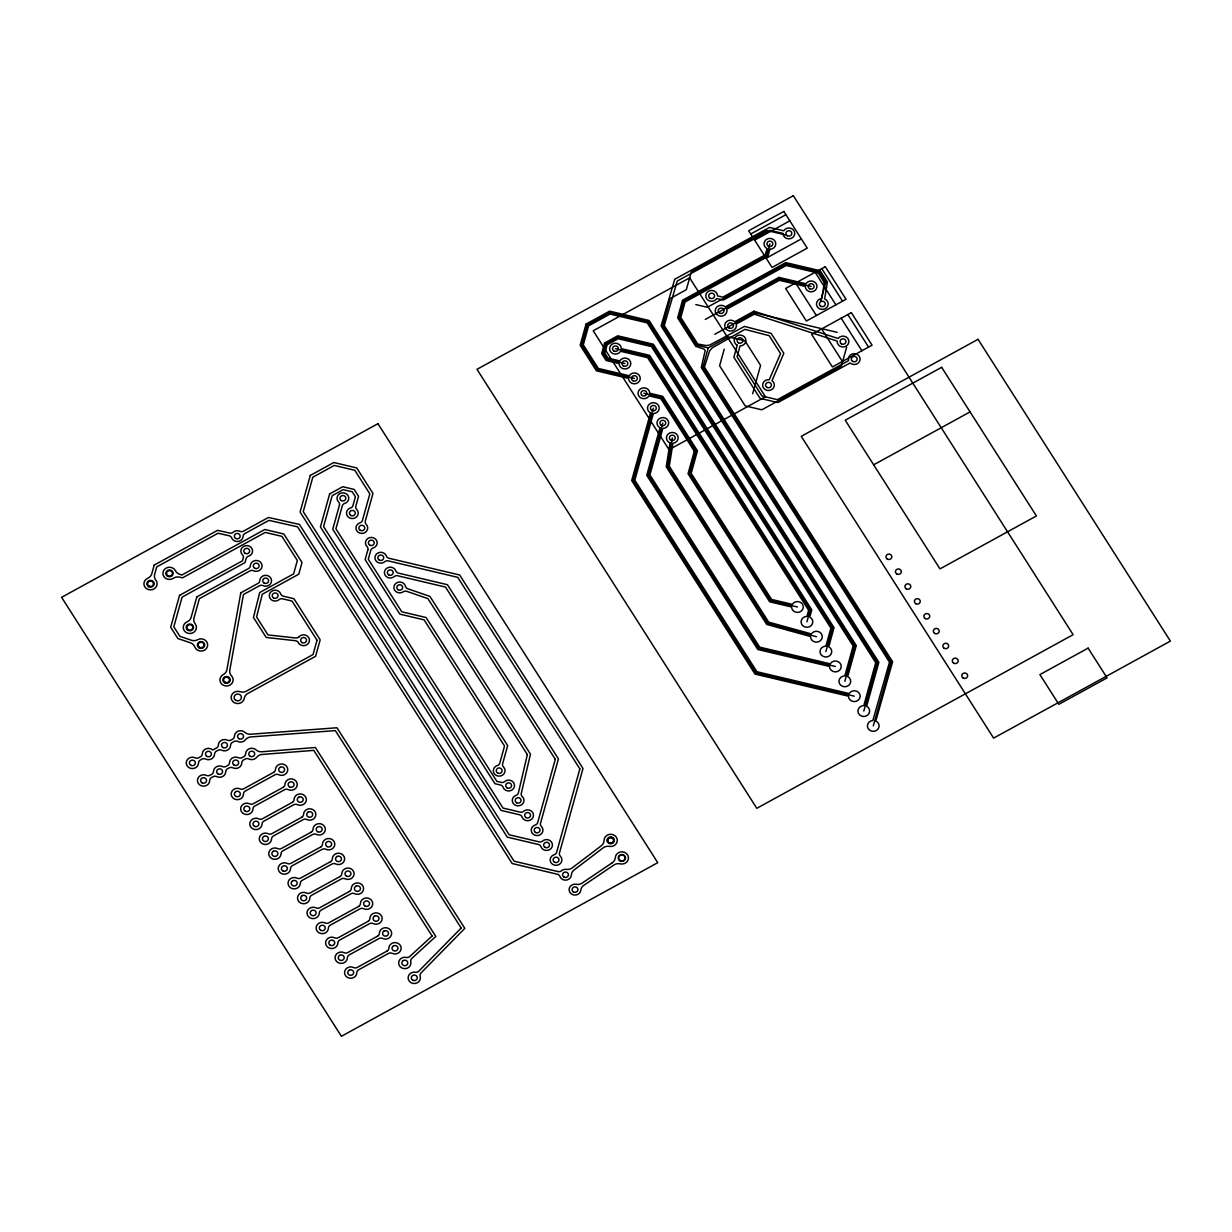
<?xml version="1.0" encoding="UTF-8"?>
<svg xmlns="http://www.w3.org/2000/svg" width="1232" height="1232" viewBox="0 0 1232 1232"><rect width="100%" height="100%" fill="white"/><g stroke="black" fill="none" stroke-linecap="round" stroke-linejoin="round"><path stroke-width="1.5" d="M672.318 437.868L667.759 466.451L767.736 623.3L816.416 636.713M873.272 725.91L891.075 661.954L702.841 367.321L708.246 347.901L728.328 336.875L744.944 340.802L760.575 365.334L752.66 393.763M653.36 408.131L633.248 480.372L755.955 672.903L854.315 696.172M662.831 422.992L648.325 475.105L758.727 648.309L835.358 666.45M724.231 349.164L719.611 365.75L745.206 405.882L761.807 409.809L841.348 366.15L846.63 347.208M769.892 243.828L766.597 255.671L683.837 301.101L679.217 317.671L696.758 345.176L708.246 347.901M769.892 249.28L767.875 256.564L685.1 301.979L680.788 317.471L697.712 344.005L705.905 345.514A15.831 14.661 -1 0 0 709.771 345.006L744.513 326.418L771.109 333.348L783.845 353.353L771.971 380.688A5.883 5.452 -1 0 1 771.709 389.635A5.883 5.452 -1 0 1 762.747 386.324A5.883 5.452 -1 0 1 769.245 379.687L780.58 353.584L769.168 335.674L744.913 329.36L712.265 347.84A24.748 22.931 -1 0 0 709.524 351.166L704.411 367.121L892.646 661.753L875.767 720.982A5.883 5.452 -1 0 1 877.384 729.775A5.883 5.452 -1 0 1 867.913 728.158A5.883 5.452 -1 0 1 872.857 720.474L889.489 662.154L701.27 367.536L705.135 350.797A4.851 4.497 -1 0 0 704.011 349.041L695.787 346.361L677.646 317.887L682.559 300.208L765.334 254.793L767.043 248.602A5.883 5.452 -1 0 1 766.058 239.716A5.883 5.452 -1 0 1 775.405 241.919A5.883 5.452 -1 0 1 769.908 249.28M820.62 301.286L825.887 282.328L819.249 271.918L786.047 264.064L707.307 307.276L695.803 304.566M806.929 621.837L810.225 610.04L648.617 356.51L615.461 348.656M825.887 651.574L832.478 627.889L652.436 345.422L617.94 337.26L605.898 343.867L603.264 353.353L607.053 359.297L624.932 363.532M844.844 681.311L854.731 645.784L648.155 321.691L609.825 312.62L587.341 324.955L581.735 345.099L597.366 369.631L634.403 378.393M863.786 711.049L877.307 662.493L662.677 325.756L670.254 298.514L686.332 289.689L691.275 271.933L766.797 230.476L785.97 235.004M750.735 234.003L785.908 214.691M754.662 240.148L789.835 220.851M182.043 574.913L264.803 529.498L283.868 534.01L302.009 562.485L298.745 574.235L262.293 594.24L256.595 617.001L267.991 634.911L295.772 637.991A3.665 3.403 -1 0 0 299.053 636.79M766.165 258.212L801.339 238.916M705.274 319.427L779.209 278.863L811.133 286.409M714.76 334.288L754.123 312.682L837.159 332.332M873.657 464.818L970.077 411.904M336.952 856.517L336.983 856.502A2.988 2.772 -1 0 1 341.48 858.904A2.988 2.772 -1 0 1 336.967 861.26A2.988 2.772 -1 0 1 337.044 856.456M374.497 916.177L374.528 916.161A2.988 2.772 -1 0 1 379.04 918.564A2.988 2.772 -1 0 1 374.513 920.905A2.988 2.772 -1 0 1 374.59 916.115M383.984 931.038L384.014 931.022A2.988 2.772 -1 0 1 388.511 933.44A2.988 2.772 -1 0 1 383.999 935.781A2.988 2.772 -1 0 1 384.076 930.992M643.889 393.254L661.769 397.489L695.88 451.02L689.612 473.519L770.631 600.631L797.458 606.976M181.597 574.805L180.334 574.512A7.346 6.807 -1 0 1 175.498 570.77A6.607 6.129 -1 0 0 166.335 567.983A6.607 6.129 -1 0 0 163.918 576.653A6.607 6.129 -1 0 0 173.404 578.27A7.346 6.807 -1 0 1 179.595 577.146L182.49 577.839L265.25 532.409L281.959 536.367L297.328 560.483L293.632 573.881L259.721 592.5L253.453 617.463L266.204 637.452L295.403 640.702A3.681 3.403 -1 0 1 298.267 642.596M821.79 268.638L842.534 301.178M847.816 314.56L868.56 347.101M815.153 272.287L835.881 304.828M841.163 318.21L861.907 350.75M795.626 283.006L816.369 315.546M821.636 328.929L842.38 361.469M299.022 636.805A5.883 5.452 -1 0 1 307.8 636.451A5.883 5.452 -1 0 1 307.138 644.567A5.883 5.452 -1 0 1 298.514 643.012M670.023 442.889L666.219 466.728L766.751 624.455L810.533 636.513A5.883 5.452 -1 0 0 818.233 641.887A5.883 5.452 -1 0 0 821.005 633.31A5.883 5.452 -1 0 0 811.38 633.91L768.706 622.145L669.284 466.173L672.934 443.274A5.883 5.452 -1 0 0 677.569 435.42A5.883 5.452 -1 0 0 668.037 434.141A5.883 5.452 -1 0 0 670.023 442.889M824.362 282.605L821.729 298.56A5.883 5.452 -1 0 0 817.062 306.383A5.883 5.452 -1 0 0 826.595 307.707A5.883 5.452 -1 0 0 824.639 298.96L827.427 282.051L820.204 270.747L785.816 262.601L722.891 297.143L717.501 295.865A5.883 5.452 -1 0 0 709.57 290.783A5.883 5.452 -1 0 0 707.168 299.438A5.883 5.452 -1 0 0 716.762 298.498L723.338 300.054L786.262 265.527L818.294 273.104L824.362 282.605M240.779 592.854L226.888 669.761A7.346 6.807 -1 0 1 223.285 674.566A6.607 6.129 -1 0 0 221.036 683.283A6.607 6.129 -1 0 0 230.569 684.73A6.607 6.129 -1 0 0 231.508 675.829A7.346 6.807 -1 0 1 229.783 670.208L243.459 594.548L259.49 585.739A3.665 3.403 -1 0 1 263.017 585.631A5.883 5.452 -1 0 0 271.24 582.49A5.883 5.452 -1 0 0 266.728 575.406A5.883 5.452 -1 0 0 259.798 580.595A3.665 3.403 -1 0 1 257.996 583.398L240.779 592.854M527.358 754.6L518.395 792.838A3.665 3.403 -1 0 1 516.085 795.318A5.883 5.452 -1 0 0 512.974 803.033A5.883 5.452 -1 0 0 521.66 804.758A5.883 5.452 -1 0 0 522.276 796.55A3.665 3.403 -1 0 1 521.275 793.408L530.468 754.138L429.937 596.411L407.792 588.773A3.665 3.403 -1 0 1 405.497 586.309A5.883 5.452 -1 0 0 397.705 582.351A5.883 5.452 -1 0 0 394.579 590.082A5.883 5.452 -1 0 0 403.264 591.807A3.665 3.403 -1 0 1 406.76 591.329L427.935 598.629L527.358 754.6M737.213 345.253L733.887 357.249L760.082 398.367L777.854 402.587L850.065 362.963A5.883 5.452 -1 0 0 859.551 361.361A5.883 5.452 -1 0 0 854.654 353.661A5.883 5.452 -1 0 0 848.571 360.622L777.423 399.661L761.992 396.011L737.044 356.833L740.062 345.93A5.883 5.452 -1 0 0 745.56 338.569A5.883 5.452 -1 0 0 736.212 336.367A5.883 5.452 -1 0 0 737.213 345.253M154.185 565.118L151.798 573.727A7.346 6.807 -1 0 1 147.748 578.208A6.607 6.129 -1 0 0 144.714 586.709A6.607 6.129 -1 0 0 154.062 588.927A6.607 6.129 -1 0 0 155.833 580.133A7.346 6.807 -1 0 1 154.647 574.389L156.726 566.889L218.033 533.24L229.075 535.735A3.665 3.403 -1 0 1 231.678 537.937A5.883 5.452 -1 0 0 243.104 536.351A3.665 3.403 -1 0 1 244.922 533.533L268.915 520.366L297.559 526.819L512.189 863.54L557.357 874.227A3.665 3.403 -1 0 1 559.929 876.46A5.883 5.452 -1 0 0 571.386 874.982A7.346 6.807 -1 0 1 574.066 870.008L603.233 847.801A7.346 6.807 -1 0 1 609.363 846.384A6.607 6.129 -1 0 0 617.232 841.179A6.607 6.129 -1 0 0 611.118 834.28A6.607 6.129 -1 0 0 604.065 840.409A7.346 6.807 -1 0 1 601.37 845.706L572.202 867.898A7.346 6.807 -1 0 1 566.427 869.376A5.883 5.452 -1 0 0 561.515 870.778A3.665 3.403 -1 0 1 558.096 871.594L514.098 861.183L299.453 524.432L268.453 517.455L243.428 531.192A3.665 3.403 -1 0 1 239.901 531.3A5.883 5.452 -1 0 0 233.187 532.239A3.665 3.403 -1 0 1 229.783 533.086L217.571 530.33L154.185 565.118M179.549 595.349L170.678 627.242L177.885 638.546L190.375 642.796A7.346 6.807 -1 0 1 194.779 646.954A6.607 6.129 -1 0 0 203.603 650.604A6.607 6.129 -1 0 0 206.945 642.195A6.607 6.129 -1 0 0 197.674 639.701A7.346 6.807 -1 0 1 191.391 640.24L179.887 636.328L173.82 626.811L182.09 597.12L245.014 562.577L246.123 558.604A3.665 3.403 -1 0 1 248.541 556.202A5.883 5.452 -1 0 0 251.975 548.61A5.883 5.452 -1 0 0 243.382 546.561A5.883 5.452 -1 0 0 242.411 554.754A3.665 3.403 -1 0 1 243.289 557.927L242.473 560.806L179.549 595.349M196.812 596.919L191.129 617.355A7.346 6.807 -1 0 1 187.079 621.852A6.607 6.129 -1 0 0 184.045 630.353A6.607 6.129 -1 0 0 193.393 632.555A6.607 6.129 -1 0 0 195.164 623.762A7.346 6.807 -1 0 1 193.978 618.033L199.353 598.675L250.019 570.878A3.665 3.403 -1 0 1 253.546 570.77A5.883 5.452 -1 0 0 261.769 567.629A5.883 5.452 -1 0 0 257.257 560.545A5.883 5.452 -1 0 0 250.327 565.734A3.665 3.403 -1 0 1 248.525 568.537L196.812 596.919M310.279 475.444L300.084 512.065L507.291 837.129L538.399 844.49A3.665 3.403 -1 0 1 540.971 846.723A5.883 5.452 -1 0 0 549.164 849.895A5.883 5.452 -1 0 0 551.397 841.903A5.883 5.452 -1 0 0 542.557 841.04A3.665 3.403 -1 0 1 539.139 841.856L509.201 834.772L303.241 511.65L312.82 477.2L334.272 465.434L354.801 470.301L369.831 493.847L362.424 520.428A3.665 3.403 -1 0 1 360.006 522.815A5.883 5.452 -1 0 0 356.572 530.422A5.883 5.452 -1 0 0 365.18 532.455A5.883 5.452 -1 0 0 366.135 524.278A3.665 3.403 -1 0 1 365.273 521.105L372.973 493.431L356.726 467.929L333.826 462.524L310.279 475.444M329.652 493.909L320.443 526.973L501.101 810.425L519.442 814.752A3.665 3.403 -1 0 1 522.029 816.985A5.883 5.452 -1 0 0 530.222 820.158A5.883 5.452 -1 0 0 532.44 812.181A5.883 5.452 -1 0 0 523.6 811.303A3.665 3.403 -1 0 1 520.181 812.119L503.01 808.053L323.585 526.557L332.193 495.68L343.189 489.643L352.229 491.768L355.401 496.758L352.953 505.567A3.665 3.403 -1 0 1 350.535 507.954A5.883 5.452 -1 0 0 347.101 515.561A5.883 5.452 -1 0 0 355.709 517.594A5.883 5.452 -1 0 0 356.664 509.401A3.665 3.403 -1 0 1 355.802 506.244L358.558 496.327L354.138 489.412L342.742 486.717L329.652 493.909M339.447 505.151L332.748 529.221L494.971 783.721L500.5 785.03A3.665 3.403 -1 0 1 503.072 787.263A5.883 5.452 -1 0 0 511.265 790.42A5.883 5.452 -1 0 0 513.482 782.443A5.883 5.452 -1 0 0 504.658 781.581A3.665 3.403 -1 0 1 501.239 782.382L496.881 781.365L335.905 528.805L342.296 505.813A3.665 3.403 -1 0 1 344.714 503.426A5.883 5.452 -1 0 0 348.148 495.818A5.883 5.452 -1 0 0 339.539 493.786A5.883 5.452 -1 0 0 338.584 501.978A3.665 3.403 -1 0 1 339.447 505.151M317.024 640.224L313.051 654.531L246.323 691.152A7.346 6.807 -1 0 1 240.04 691.691A6.607 6.129 -1 0 0 231.4 695.726A6.607 6.129 -1 0 0 236.313 703.426A6.607 6.129 -1 0 0 244.275 698.344A7.346 6.807 -1 0 1 247.801 693.493L315.592 656.302L320.181 639.808L293.955 598.706L283.298 596.18A3.665 3.403 -1 0 1 280.742 593.947A5.883 5.452 -1 0 0 272.549 590.759A5.883 5.452 -1 0 0 270.316 598.737A5.883 5.452 -1 0 0 279.14 599.614A3.665 3.403 -1 0 1 282.559 598.814L292.046 601.062L317.024 640.224M367.875 549.749L365.119 559.651L399.861 614.137L424.131 619.881L504.535 746.022L499.761 763.132A3.665 3.403 -1 0 1 497.358 765.519A5.883 5.452 -1 0 0 493.909 773.111A5.883 5.452 -1 0 0 502.517 775.159A5.883 5.452 -1 0 0 503.488 766.966A3.665 3.403 -1 0 1 502.61 763.794L507.676 745.606L426.041 617.525L401.771 611.78L368.276 559.236L370.724 550.411A3.665 3.403 -1 0 1 373.142 548.024A5.883 5.452 -1 0 0 376.576 540.432A5.883 5.452 -1 0 0 367.968 538.384A5.883 5.452 -1 0 0 367.013 546.577A3.665 3.403 -1 0 1 367.875 549.749M586.062 324.078L580.149 345.299L596.411 370.801L628.536 378.409A5.883 5.452 -1 0 0 636.451 383.491A5.883 5.452 -1 0 0 638.854 374.836A5.883 5.452 -1 0 0 629.259 375.775L598.321 368.445L583.306 344.883L588.603 325.849L610.056 314.068L647.2 322.861L853.16 645.984L844.844 675.86A5.883 5.452 -1 0 0 839.331 683.221A5.883 5.452 -1 0 0 848.679 685.423A5.883 5.452 -1 0 0 847.678 676.537L856.302 645.568L649.11 320.505L609.609 311.157L586.062 324.078M604.619 342.989L601.678 353.553L606.098 360.468L619.049 363.548A5.883 5.452 -1 0 0 626.98 368.63A5.883 5.452 -1 0 0 629.383 359.96A5.883 5.452 -1 0 0 619.788 360.899L608.007 358.112L604.835 353.137L607.16 344.76L618.171 338.723L651.482 346.608L830.907 628.104L825.887 646.138A5.883 5.452 -1 0 0 820.373 653.484A5.883 5.452 -1 0 0 829.721 655.701A5.883 5.452 -1 0 0 828.736 646.8L834.049 627.689L653.391 344.236L617.725 335.797L604.619 342.989M650.511 412.905L631.677 480.588L755 674.073L848.432 696.188A5.883 5.452 -1 0 0 856.363 701.27A5.883 5.452 -1 0 0 858.766 692.615A5.883 5.452 -1 0 0 849.171 693.554L756.925 671.717L634.819 480.157L653.36 413.567A5.883 5.452 -1 0 0 658.874 406.221A5.883 5.452 -1 0 0 649.526 404.004A5.883 5.452 -1 0 0 650.511 412.905M555.293 759.297L537.676 822.591A3.665 3.403 -1 0 1 535.258 824.978A5.883 5.452 -1 0 0 531.824 832.586A5.883 5.452 -1 0 0 540.432 834.618A5.883 5.452 -1 0 0 541.387 826.426A3.665 3.403 -1 0 1 540.509 823.269L558.435 758.881L447.432 584.707L398.429 573.111A3.665 3.403 -1 0 1 395.857 570.878A5.883 5.452 -1 0 0 387.649 567.721A5.883 5.452 -1 0 0 385.431 575.698A5.883 5.452 -1 0 0 394.271 576.561A3.665 3.403 -1 0 1 397.69 575.76L445.507 587.079L555.293 759.297M659.982 427.766L646.754 475.321L757.772 649.48L829.49 666.466A5.883 5.452 -1 0 0 837.406 671.548A5.883 5.452 -1 0 0 839.824 662.878A5.883 5.452 -1 0 0 830.214 663.817L759.682 647.123L649.895 474.89L662.831 428.443A5.883 5.452 -1 0 0 668.345 421.082A5.883 5.452 -1 0 0 658.997 418.88A5.883 5.452 -1 0 0 659.982 427.766M579.856 768.907L556.618 852.328A3.665 3.403 -1 0 1 554.215 854.715A5.883 5.452 -1 0 0 550.766 862.323A5.883 5.452 -1 0 0 559.374 864.356A5.883 5.452 -1 0 0 560.344 856.163A3.665 3.403 -1 0 1 559.467 853.006L582.998 768.475L459.659 574.99L388.942 558.25A3.665 3.403 -1 0 1 386.371 556.017A5.883 5.452 -1 0 0 378.178 552.86A5.883 5.452 -1 0 0 375.96 560.837A5.883 5.452 -1 0 0 384.8 561.7A3.665 3.403 -1 0 1 388.219 560.883L457.75 577.346L579.856 768.907M694.309 451.22L688.041 473.719L769.677 601.801L791.575 606.991A5.883 5.452 -1 0 0 799.506 612.073A5.883 5.452 -1 0 0 801.909 603.418A5.883 5.452 -1 0 0 792.315 604.358L771.586 599.445L691.183 473.304L697.451 450.804L662.724 396.319L649.757 393.239A5.883 5.452 -1 0 0 641.841 388.157A5.883 5.452 -1 0 0 639.423 396.827A5.883 5.452 -1 0 0 649.018 395.888L660.814 398.675L694.309 451.22M808.639 610.256L806.929 616.4A5.883 5.452 -1 0 0 801.431 623.746A5.883 5.452 -1 0 0 810.764 625.964A5.883 5.452 -1 0 0 809.778 617.078L811.796 609.825L649.572 355.34L621.328 348.641A5.883 5.452 -1 0 0 613.413 343.559A5.883 5.452 -1 0 0 610.995 352.229A5.883 5.452 -1 0 0 620.589 351.289L647.662 357.696L808.639 610.256M875.736 662.693L863.786 705.597A5.883 5.452 -1 0 0 858.288 712.958A5.883 5.452 -1 0 0 867.621 715.161A5.883 5.452 -1 0 0 866.635 706.275L878.878 662.277L664.248 325.556L677.246 281.05L769.938 230.338L782.998 233.433A5.883 5.452 -1 0 0 790.913 238.515A5.883 5.452 -1 0 0 793.331 229.845A5.883 5.452 -1 0 0 783.737 230.784L769.492 227.427L674.72 279.264L661.091 325.956L875.736 662.693M461.168 928.019L418.818 971.17A3.665 3.403 -1 0 1 415.415 972.233A6.145 5.698 -1 0 0 408.115 977.654A6.145 5.698 -1 0 0 415.03 983.475A6.145 5.698 -1 0 0 420.174 976.237A3.665 3.403 -1 0 1 420.99 973.003L464.803 928.358L336.952 727.758L250.604 734.226A7.346 6.807 -1 0 1 244.875 732.316A6.145 5.698 -1 0 0 234.403 736.274A3.665 3.403 -1 0 1 232.602 739.138L230.923 740.062A3.665 3.403 -1 0 1 227.35 740.139A6.145 5.698 -1 0 0 218.341 745.098A3.665 3.403 -1 0 1 216.524 747.963L212.782 750.011A6.145 5.698 -1 0 0 202.279 753.922A3.665 3.403 -1 0 1 200.477 756.771L198.737 757.726A3.665 3.403 -1 0 1 195.195 757.819A6.145 5.698 -1 0 0 186.54 761.13A6.145 5.698 -1 0 0 191.391 768.522A6.145 5.698 -1 0 0 198.537 762.916A3.665 3.403 -1 0 1 200.339 760.005L201.894 759.143A3.665 3.403 -1 0 1 205.513 759.066A6.145 5.698 -1 0 0 214.584 754.092A3.665 3.403 -1 0 1 216.385 751.197L217.987 750.319A3.665 3.403 -1 0 1 221.591 750.226A6.145 5.698 -1 0 0 230.63 745.268A3.665 3.403 -1 0 1 232.448 742.388L234.065 741.495A3.665 3.403 -1 0 1 237.653 741.418A6.145 5.698 -1 0 0 245.522 739.724A7.346 6.807 -1 0 1 250.881 736.936L335.35 730.607L461.168 928.019M432.109 936.012L409.717 956.525A3.665 3.403 -1 0 1 406.267 957.418A6.145 5.698 -1 0 0 398.66 962.5A6.145 5.698 -1 0 0 405.236 968.645A6.145 5.698 -1 0 0 410.78 961.653A3.665 3.403 -1 0 1 411.781 958.465L435.805 936.443L315.361 747.501L261.815 751.766A7.346 6.807 -1 0 1 256.056 749.857A6.145 5.698 -1 0 0 245.599 753.83A3.665 3.403 -1 0 1 243.797 756.679L242.103 757.618A3.665 3.403 -1 0 1 238.531 757.711A6.145 5.698 -1 0 0 229.522 762.639A3.665 3.403 -1 0 1 227.72 765.503L226.01 766.443A3.665 3.403 -1 0 1 222.453 766.535A6.145 5.698 -1 0 0 213.475 771.463A3.665 3.403 -1 0 1 211.673 774.312L209.917 775.267A3.665 3.403 -1 0 1 206.375 775.375A6.145 5.698 -1 0 0 197.736 778.701A6.145 5.698 -1 0 0 202.587 786.093A6.145 5.698 -1 0 0 209.733 780.472A3.665 3.403 -1 0 1 211.534 777.546L213.09 776.699A3.665 3.403 -1 0 1 216.693 776.622A6.145 5.698 -1 0 0 225.779 771.648A3.665 3.403 -1 0 1 227.581 768.737L229.167 767.875A3.665 3.403 -1 0 1 232.771 767.798A6.145 5.698 -1 0 0 241.826 762.824A3.665 3.403 -1 0 1 243.628 759.928L245.245 759.051A3.665 3.403 -1 0 1 248.849 758.974A6.145 5.698 -1 0 0 256.718 757.28A7.346 6.807 -1 0 1 262.062 754.477L313.775 750.365L432.109 936.012M612.258 862.754L582.105 883.128A7.346 6.807 -1 0 1 576.222 884.299A5.883 5.452 -1 0 0 569.199 888.688A5.883 5.452 -1 0 0 574.174 895.017A5.883 5.452 -1 0 0 580.826 890.151A7.346 6.807 -1 0 1 583.829 885.331L613.983 864.956A7.346 6.807 -1 0 1 620.173 863.863A6.607 6.129 -1 0 0 628.366 859.089A6.607 6.129 -1 0 0 622.684 851.866A6.607 6.129 -1 0 0 615.276 857.626A7.346 6.807 -1 0 1 612.258 862.754M377.947 423.685L61.6 597.32L341.403 1036.297L657.749 862.677L377.947 423.685M793.331 195.703L476.984 369.323L756.802 808.315L1073.134 634.68L793.331 195.703M783.845 211.442L748.656 230.754L772.048 267.452L807.237 248.14L783.845 211.442M689.627 277.847L593.208 330.777L669.007 449.711L765.442 396.781L689.627 277.847M778.978 277.4L725.248 306.891A5.883 5.452 -1 0 0 715.761 308.493A5.883 5.452 -1 0 0 720.658 316.177A5.883 5.452 -1 0 0 726.741 309.232L779.425 280.311L805.266 286.425A5.883 5.452 -1 0 0 813.182 291.507A5.883 5.452 -1 0 0 815.584 282.852A5.883 5.452 -1 0 0 805.99 283.791L778.978 277.4M825.301 266.713L785.631 288.473L806.375 321.028L846.045 299.253L825.301 266.713M753.969 311.188L734.734 321.752A5.883 5.452 -1 0 0 725.232 323.354A5.883 5.452 -1 0 0 730.129 331.038A5.883 5.452 -1 0 0 736.228 324.093L754.292 314.175L837.159 341.079A5.883 5.452 -1 0 0 844.582 346.777A5.883 5.452 -1 0 0 847.785 338.353A5.883 5.452 -1 0 0 838.145 338.507L753.969 311.188M851.327 312.635L811.657 334.411L832.401 366.951L872.071 345.176L851.327 312.635M978.039 339.308L801.262 436.328L993.623 738.122L1170.4 641.102L978.039 339.308M941.648 367.305L845.229 420.22L939.985 568.891L1036.405 515.962L941.648 367.305M235.836 791.606L235.805 791.622A2.988 2.772 -1 0 0 235.82 796.365A2.988 2.772 -1 0 0 240.332 794.024A2.988 2.772 -1 0 0 235.897 791.575M280.126 767.29L280.095 767.32A2.988 2.772 -1 0 0 280.111 772.048A2.988 2.772 -1 0 0 284.623 769.707A2.988 2.772 -1 0 0 280.188 767.259M273.658 772.341L243.674 788.803A3.665 3.403 -1 0 1 240.132 788.911A6.16 5.698 -1 0 0 231.477 792.222A6.16 5.698 -1 0 0 236.344 799.63A6.16 5.698 -1 0 0 243.489 793.993A3.665 3.403 -1 0 1 245.291 791.067L275.029 774.759A3.665 3.403 -1 0 1 278.663 774.697A6.16 5.698 -1 0 0 287.41 771.602A6.16 5.698 -1 0 0 282.775 764.071A6.16 5.698 -1 0 0 275.46 769.523A3.665 3.403 -1 0 1 273.658 772.341M283.129 787.34L253.284 803.726A3.665 3.403 -1 0 1 249.696 803.803A6.16 5.698 -1 0 0 240.979 807.022A6.16 5.698 -1 0 0 245.738 814.475A6.16 5.698 -1 0 0 252.96 808.947A3.665 3.403 -1 0 1 254.778 806.067L284.623 789.681A3.665 3.403 -1 0 1 288.211 789.604A6.16 5.698 -1 0 0 296.912 786.386A6.16 5.698 -1 0 0 292.169 778.932A6.16 5.698 -1 0 0 284.946 784.461A3.665 3.403 -1 0 1 283.129 787.34M298.729 797.227L298.698 797.243A2.988 2.772 -1 0 0 298.714 801.97A2.988 2.772 -1 0 0 303.226 799.63A2.988 2.772 -1 0 0 298.791 797.181M292.261 802.402L262.401 818.787A3.665 3.403 -1 0 1 258.828 818.864A6.16 5.698 -1 0 0 250.111 822.083A6.16 5.698 -1 0 0 254.87 829.536A6.16 5.698 -1 0 0 262.093 824.008A3.665 3.403 -1 0 1 263.894 821.128L293.755 804.742A3.665 3.403 -1 0 1 297.343 804.65A6.16 5.698 -1 0 0 306.044 801.447A6.16 5.698 -1 0 0 301.286 793.993A6.16 5.698 -1 0 0 294.063 799.522A3.665 3.403 -1 0 1 292.261 802.402M263.91 836.389L263.879 836.405A2.988 2.772 -1 0 0 263.894 841.148A2.988 2.772 -1 0 0 268.407 838.807A2.988 2.772 -1 0 0 263.971 836.359M308.2 812.088L308.169 812.104A2.988 2.772 -1 0 0 307.107 815.892A2.988 2.772 -1 0 0 311.203 816.862L311.234 816.847A2.988 2.772 -1 0 0 312.281 813.058A2.988 2.772 -1 0 0 308.2 812.088M301.732 817.263L271.887 833.648A3.665 3.403 -1 0 1 268.299 833.741A6.16 5.698 -1 0 0 259.598 836.944A6.16 5.698 -1 0 0 264.341 844.397A6.16 5.698 -1 0 0 271.564 838.869A3.665 3.403 -1 0 1 273.381 835.989L303.226 819.603A3.665 3.403 -1 0 1 306.814 819.526A6.16 5.698 -1 0 0 315.531 816.308A6.16 5.698 -1 0 0 310.772 808.854A6.16 5.698 -1 0 0 303.549 814.383A3.665 3.403 -1 0 1 301.732 817.263M273.396 851.266L273.35 851.281A2.988 2.772 -1 0 0 272.303 855.07A2.988 2.772 -1 0 0 276.384 856.04L276.415 856.024A2.988 2.772 -1 0 0 277.477 852.221A2.988 2.772 -1 0 0 273.396 851.266M311.219 832.124L281.358 848.525A3.665 3.403 -1 0 1 277.77 848.602A6.16 5.698 -1 0 0 269.069 851.805A6.16 5.698 -1 0 0 273.827 859.274A6.16 5.698 -1 0 0 281.05 853.73A3.665 3.403 -1 0 1 282.852 850.865L312.712 834.48A3.665 3.403 -1 0 1 316.301 834.387A6.16 5.698 -1 0 0 325.002 831.184A6.16 5.698 -1 0 0 320.243 823.715A6.16 5.698 -1 0 0 313.02 829.259A3.665 3.403 -1 0 1 311.219 832.124M320.69 847L290.829 863.386A3.665 3.403 -1 0 1 287.256 863.463A6.16 5.698 -1 0 0 278.54 866.681A6.16 5.698 -1 0 0 283.298 874.135A6.16 5.698 -1 0 0 290.521 868.606A3.665 3.403 -1 0 1 292.323 865.726L322.183 849.341A3.665 3.403 -1 0 1 325.772 849.248A6.16 5.698 -1 0 0 334.473 846.045A6.16 5.698 -1 0 0 329.714 838.592A6.16 5.698 -1 0 0 322.491 844.12A3.665 3.403 -1 0 1 320.69 847M292.692 880.803L292.662 880.818A2.988 2.772 -1 0 0 291.599 884.607A2.988 2.772 -1 0 0 295.695 885.577L295.726 885.562A2.988 2.772 -1 0 0 296.773 881.773A2.988 2.772 -1 0 0 292.692 880.803M330.515 861.676L300.654 878.062A3.665 3.403 -1 0 1 297.066 878.139A6.16 5.698 -1 0 0 288.365 881.357A6.16 5.698 -1 0 0 293.124 888.811A6.16 5.698 -1 0 0 300.346 883.282A3.665 3.403 -1 0 1 302.148 880.403L332.009 864.017A3.665 3.403 -1 0 1 335.597 863.925A6.16 5.698 -1 0 0 344.298 860.721A6.16 5.698 -1 0 0 339.539 853.268A6.16 5.698 -1 0 0 332.317 858.796A3.665 3.403 -1 0 1 330.515 861.676M302.163 895.664L302.133 895.695A2.988 2.772 -1 0 0 302.148 900.423A2.988 2.772 -1 0 0 306.66 898.082A2.988 2.772 -1 0 0 302.225 895.633M339.986 876.537L310.141 892.923A3.665 3.403 -1 0 1 306.552 893.015A6.16 5.698 -1 0 0 297.836 896.218A6.16 5.698 -1 0 0 302.595 903.672A6.16 5.698 -1 0 0 309.817 898.143A3.665 3.403 -1 0 1 311.634 895.264L341.48 878.878A3.665 3.403 -1 0 1 345.068 878.801A6.16 5.698 -1 0 0 353.769 875.598A6.16 5.698 -1 0 0 349.026 868.129A6.16 5.698 -1 0 0 341.803 873.673A3.665 3.403 -1 0 1 339.986 876.537M311.634 910.54L311.604 910.556A2.988 2.772 -1 0 0 311.619 915.299A2.988 2.772 -1 0 0 316.147 912.958A2.988 2.772 -1 0 0 311.711 910.51M355.925 886.224L355.894 886.255A2.988 2.772 -1 0 0 354.847 890.043A2.988 2.772 -1 0 0 358.928 890.998L358.959 890.982A2.988 2.772 -1 0 0 360.021 887.194A2.988 2.772 -1 0 0 355.925 886.224M349.472 891.414L319.612 907.799A3.665 3.403 -1 0 1 316.023 907.876A6.16 5.698 -1 0 0 307.322 911.079A6.16 5.698 -1 0 0 312.066 918.548A6.16 5.698 -1 0 0 319.304 913.004A3.665 3.403 -1 0 1 321.105 910.14L350.966 893.754A3.665 3.403 -1 0 1 354.539 893.662A6.16 5.698 -1 0 0 363.255 890.459A6.16 5.698 -1 0 0 358.497 882.99A6.16 5.698 -1 0 0 351.274 888.534A3.665 3.403 -1 0 1 349.472 891.414M358.589 906.459L328.744 922.845A3.665 3.403 -1 0 1 325.156 922.937A6.16 5.698 -1 0 0 316.455 926.141A6.16 5.698 -1 0 0 321.198 933.61A6.16 5.698 -1 0 0 328.42 928.066A3.665 3.403 -1 0 1 330.238 925.186L360.083 908.8A3.665 3.403 -1 0 1 363.671 908.723A6.16 5.698 -1 0 0 372.387 905.52A6.16 5.698 -1 0 0 367.629 898.051A6.16 5.698 -1 0 0 360.406 903.595A3.665 3.403 -1 0 1 358.589 906.459M368.075 921.336L338.215 937.721A3.665 3.403 -1 0 1 334.627 937.798A6.16 5.698 -1 0 0 325.926 941.017A6.16 5.698 -1 0 0 330.684 948.471A6.16 5.698 -1 0 0 337.907 942.942A3.665 3.403 -1 0 1 339.709 940.062L369.569 923.677A3.665 3.403 -1 0 1 373.157 923.584A6.16 5.698 -1 0 0 381.858 920.381A6.16 5.698 -1 0 0 377.1 912.927A6.16 5.698 -1 0 0 369.877 918.456A3.665 3.403 -1 0 1 368.075 921.336M339.724 955.324L339.693 955.339A2.988 2.772 -1 0 0 339.709 960.082A2.988 2.772 -1 0 0 344.221 957.741A2.988 2.772 -1 0 0 339.786 955.293M377.546 936.197L347.686 952.582A3.665 3.403 -1 0 1 344.113 952.675A6.16 5.698 -1 0 0 335.397 955.878A6.16 5.698 -1 0 0 340.155 963.332A6.16 5.698 -1 0 0 347.378 957.803A3.665 3.403 -1 0 1 349.18 954.923L379.04 938.538A3.665 3.403 -1 0 1 382.628 938.461A6.16 5.698 -1 0 0 391.329 935.242A6.16 5.698 -1 0 0 386.571 927.788A6.16 5.698 -1 0 0 379.348 933.317A3.665 3.403 -1 0 1 377.546 936.197M349.195 970.2L349.164 970.215A2.988 2.772 -1 0 0 349.18 974.959A2.988 2.772 -1 0 0 353.692 972.602A2.988 2.772 -1 0 0 349.257 970.154M393.485 945.883L393.455 945.899A2.988 2.772 -1 0 0 393.47 950.642A2.988 2.772 -1 0 0 397.982 948.301A2.988 2.772 -1 0 0 393.547 945.853M387.017 951.058L357.172 967.459A3.665 3.403 -1 0 1 353.584 967.536A6.16 5.698 -1 0 0 344.883 970.739A6.16 5.698 -1 0 0 349.626 978.208A6.16 5.698 -1 0 0 356.849 972.664A3.665 3.403 -1 0 1 358.666 969.8L388.511 953.414A3.665 3.403 -1 0 1 392.099 953.322A6.16 5.698 -1 0 0 400.816 950.118A6.16 5.698 -1 0 0 396.057 942.649A6.16 5.698 -1 0 0 388.835 948.193A3.665 3.403 -1 0 1 387.017 951.058M403.311 960.56L403.28 960.575A2.988 2.772 -1 0 0 403.295 965.318A2.988 2.772 -1 0 0 407.807 962.977A2.988 2.772 -1 0 0 403.372 960.529M1088.118 648.124L1039.9 674.597L1058.858 704.319L1107.06 677.862L1088.118 648.124M608.731 843.273A3.665 3.403 -1 0 0 614.352 840.501A3.665 3.403 -1 0 0 608.962 837.375A3.665 3.403 -1 0 0 608.731 843.273M619.912 860.829A3.665 3.403 -1 0 0 625.548 858.073A3.665 3.403 -1 0 0 620.158 854.931A3.665 3.403 -1 0 0 619.912 860.829M167.537 576.237A3.665 3.403 -1 0 0 173.158 573.465A3.665 3.403 -1 0 0 167.783 570.339A3.665 3.403 -1 0 0 167.537 576.237M148.564 586.648A3.665 3.403 -1 0 0 154.185 583.891A3.665 3.403 -1 0 0 148.795 580.765A3.665 3.403 -1 0 0 148.564 586.648M187.895 630.291A3.665 3.403 -1 0 0 193.516 627.519A3.665 3.403 -1 0 0 188.126 624.393A3.665 3.403 -1 0 0 187.895 630.291M199.076 647.847A3.665 3.403 -1 0 0 204.712 645.091A3.665 3.403 -1 0 0 199.322 641.964A3.665 3.403 -1 0 0 199.076 647.847M235.789 700.33A3.665 3.403 -1 0 0 241.41 697.558A3.665 3.403 -1 0 0 236.036 694.432A3.665 3.403 -1 0 0 235.789 700.33M224.594 682.759A3.665 3.403 -1 0 0 230.215 680.002A3.665 3.403 -1 0 0 224.84 676.876A3.665 3.403 -1 0 0 224.594 682.759M608.962 842.904A3.219 2.972 -1 0 0 613.89 840.486A3.219 2.972 -1 0 0 609.178 837.76A3.219 2.972 -1 0 0 608.962 842.904M609.116 842.688A2.941 2.726 -1 0 0 613.613 840.486A2.941 2.726 -1 0 0 609.316 837.976A2.941 2.726 -1 0 0 609.116 842.688M620.158 860.46A3.219 2.972 -1 0 0 625.086 858.057A3.219 2.972 -1 0 0 620.374 855.316A3.219 2.972 -1 0 0 620.158 860.46M934.718 633.433A2.941 2.726 -1 0 0 939.215 631.231A2.941 2.726 -1 0 0 934.903 628.72A2.941 2.726 -1 0 0 934.718 633.433M915.761 603.695A2.941 2.726 -1 0 0 920.258 601.493A2.941 2.726 -1 0 0 915.961 598.983A2.941 2.726 -1 0 0 915.761 603.695M944.189 648.294A2.941 2.726 -1 0 0 948.686 646.092A2.941 2.726 -1 0 0 944.39 643.581A2.941 2.726 -1 0 0 944.189 648.294M887.333 559.097A2.941 2.726 -1 0 0 891.829 556.895A2.941 2.726 -1 0 0 887.533 554.385A2.941 2.726 -1 0 0 887.333 559.097M925.232 618.572A2.941 2.726 -1 0 0 929.744 616.354A2.941 2.726 -1 0 0 925.432 613.859A2.941 2.726 -1 0 0 925.232 618.572M906.29 588.834A2.941 2.726 -1 0 0 910.787 586.617A2.941 2.726 -1 0 0 906.475 584.122A2.941 2.726 -1 0 0 906.29 588.834M896.804 573.973A2.941 2.726 -1 0 0 901.316 571.756A2.941 2.726 -1 0 0 897.004 569.261A2.941 2.726 -1 0 0 896.804 573.973M963.147 678.031A2.941 2.726 -1 0 0 967.644 675.829A2.941 2.726 -1 0 0 963.332 673.319A2.941 2.726 -1 0 0 963.147 678.031M953.66 663.17A2.941 2.726 -1 0 0 958.173 660.953A2.941 2.726 -1 0 0 953.861 658.458A2.941 2.726 -1 0 0 953.66 663.17M224.979 682.189A2.941 2.726 -1 0 0 229.491 679.987A2.941 2.726 -1 0 0 225.179 677.477A2.941 2.726 -1 0 0 224.979 682.189M190.76 765.226A2.988 2.772 -1 0 0 195.364 763.039A2.988 2.772 -1 0 0 191.022 760.437A2.988 2.772 -1 0 0 190.76 765.226M206.807 756.371A2.988 2.772 -1 0 0 211.411 754.184A2.988 2.772 -1 0 0 207.068 751.597A2.988 2.772 -1 0 0 206.807 756.371M238.931 738.707A2.988 2.772 -1 0 0 243.536 736.52A2.988 2.772 -1 0 0 239.193 733.918A2.988 2.772 -1 0 0 238.931 738.707M222.853 747.531A2.988 2.772 -1 0 0 227.458 745.329A2.988 2.772 -1 0 0 223.131 742.742A2.988 2.772 -1 0 0 222.853 747.531M201.956 782.782A2.988 2.772 -1 0 0 206.56 780.595A2.988 2.772 -1 0 0 202.217 777.993A2.988 2.772 -1 0 0 201.956 782.782M218.002 773.927A2.988 2.772 -1 0 0 222.607 771.74A2.988 2.772 -1 0 0 218.264 769.153A2.988 2.772 -1 0 0 218.002 773.927M250.127 756.263A2.988 2.772 -1 0 0 254.731 754.076A2.988 2.772 -1 0 0 250.389 751.474A2.988 2.772 -1 0 0 250.127 756.263M234.049 765.087A2.988 2.772 -1 0 0 238.654 762.901A2.988 2.772 -1 0 0 234.326 760.298A2.988 2.772 -1 0 0 234.049 765.087M245.291 811.226A2.988 2.772 -1 0 0 249.803 808.885A2.988 2.772 -1 0 0 245.368 806.436A2.988 2.772 -1 0 0 245.291 811.226M254.423 826.287A2.988 2.772 -1 0 0 258.936 823.946A2.988 2.772 -1 0 0 254.5 821.498A2.988 2.772 -1 0 0 254.423 826.287M282.852 870.885A2.988 2.772 -1 0 0 287.364 868.545A2.988 2.772 -1 0 0 282.929 866.096A2.988 2.772 -1 0 0 282.852 870.885M320.751 930.345A2.988 2.772 -1 0 0 325.263 928.004A2.988 2.772 -1 0 0 320.828 925.555A2.988 2.772 -1 0 0 320.751 930.345M330.238 945.221A2.988 2.772 -1 0 0 334.75 942.88A2.988 2.772 -1 0 0 330.315 940.432A2.988 2.772 -1 0 0 330.238 945.221M365.042 906.044A2.988 2.772 -1 0 0 369.554 903.703A2.988 2.772 -1 0 0 365.119 901.254A2.988 2.772 -1 0 0 365.042 906.044M327.142 846.584A2.988 2.772 -1 0 0 331.654 844.228A2.988 2.772 -1 0 0 327.219 841.779A2.988 2.772 -1 0 0 327.142 846.584M317.656 831.708A2.988 2.772 -1 0 0 322.183 829.367A2.988 2.772 -1 0 0 317.733 826.918A2.988 2.772 -1 0 0 317.656 831.708M346.438 876.121A2.988 2.772 -1 0 0 350.951 873.781A2.988 2.772 -1 0 0 346.515 871.332A2.988 2.772 -1 0 0 346.438 876.121M289.582 786.925A2.988 2.772 -1 0 0 294.094 784.584A2.988 2.772 -1 0 0 289.659 782.135A2.988 2.772 -1 0 0 289.582 786.925M412.766 980.195A2.988 2.772 -1 0 0 417.294 977.838A2.988 2.772 -1 0 0 412.843 975.39A2.988 2.772 -1 0 0 412.766 980.195M235.666 538.476A2.941 2.726 -1 0 0 240.178 536.259A2.941 2.726 -1 0 0 235.866 533.764A2.941 2.726 -1 0 0 235.666 538.476M341.326 500.562A2.941 2.726 -1 0 0 345.822 498.359A2.941 2.726 -1 0 0 341.51 495.849A2.941 2.726 -1 0 0 341.326 500.562M360.268 530.299A2.941 2.726 -1 0 0 364.78 528.081A2.941 2.726 -1 0 0 360.468 525.587A2.941 2.726 -1 0 0 360.268 530.299M544.991 847.323A2.941 2.726 -1 0 0 549.503 845.121A2.941 2.726 -1 0 0 545.191 842.611A2.941 2.726 -1 0 0 544.991 847.323M350.797 515.438A2.941 2.726 -1 0 0 355.293 513.22A2.941 2.726 -1 0 0 350.997 510.726A2.941 2.726 -1 0 0 350.797 515.438M526.049 817.586A2.941 2.726 -1 0 0 530.545 815.384A2.941 2.726 -1 0 0 526.233 812.874A2.941 2.726 -1 0 0 526.049 817.586M273.581 597.951A2.941 2.726 -1 0 0 278.078 595.734A2.941 2.726 -1 0 0 273.781 593.239A2.941 2.726 -1 0 0 273.581 597.951M245.153 553.337A2.941 2.726 -1 0 0 249.649 551.135A2.941 2.726 -1 0 0 245.353 548.64A2.941 2.726 -1 0 0 245.153 553.337M199.476 647.277A2.941 2.726 -1 0 0 203.973 645.06A2.941 2.726 -1 0 0 199.661 642.565A2.941 2.726 -1 0 0 199.476 647.277M379.225 560.036A2.941 2.726 -1 0 0 383.722 557.819A2.941 2.726 -1 0 0 379.425 555.324A2.941 2.726 -1 0 0 379.225 560.036M554.477 862.2A2.941 2.726 -1 0 0 558.974 859.982A2.941 2.726 -1 0 0 554.662 857.487A2.941 2.726 -1 0 0 554.477 862.2M369.754 545.16A2.941 2.726 -1 0 0 374.251 542.958A2.941 2.726 -1 0 0 369.939 540.448A2.941 2.726 -1 0 0 369.754 545.16M497.62 772.988A2.941 2.726 -1 0 0 502.117 770.785A2.941 2.726 -1 0 0 497.805 768.275A2.941 2.726 -1 0 0 497.62 772.988M388.696 574.897A2.941 2.726 -1 0 0 393.208 572.695A2.941 2.726 -1 0 0 388.896 570.185A2.941 2.726 -1 0 0 388.696 574.897M535.52 832.462A2.941 2.726 -1 0 0 540.016 830.245A2.941 2.726 -1 0 0 535.72 827.75A2.941 2.726 -1 0 0 535.52 832.462M398.182 589.758A2.941 2.726 -1 0 0 402.679 587.556A2.941 2.726 -1 0 0 398.367 585.046A2.941 2.726 -1 0 0 398.182 589.758M516.562 802.725A2.941 2.726 -1 0 0 521.074 800.523A2.941 2.726 -1 0 0 516.762 798.013A2.941 2.726 -1 0 0 516.562 802.725M254.639 568.214A2.941 2.726 -1 0 0 259.136 566.012A2.941 2.726 -1 0 0 254.824 563.501A2.941 2.726 -1 0 0 254.639 568.214M188.28 629.706A2.941 2.726 -1 0 0 192.777 627.504A2.941 2.726 -1 0 0 188.481 624.994A2.941 2.726 -1 0 0 188.28 629.706M264.11 583.075A2.941 2.726 -1 0 0 268.607 580.873A2.941 2.726 -1 0 0 264.295 578.362A2.941 2.726 -1 0 0 264.11 583.075M507.091 787.864A2.941 2.726 -1 0 0 511.588 785.646A2.941 2.726 -1 0 0 507.291 783.152A2.941 2.726 -1 0 0 507.091 787.864M573.419 891.922A2.941 2.726 -1 0 0 577.931 889.72A2.941 2.726 -1 0 0 573.619 887.209A2.941 2.726 -1 0 0 573.419 891.922M167.922 575.667A2.941 2.726 -1 0 0 172.434 573.45A2.941 2.726 -1 0 0 168.122 570.955A2.941 2.726 -1 0 0 167.922 575.667M302.009 642.55A2.941 2.726 -1 0 0 306.506 640.332A2.941 2.726 -1 0 0 302.21 637.837A2.941 2.726 -1 0 0 302.009 642.55M563.948 877.061A2.941 2.726 -1 0 0 568.445 874.843A2.941 2.726 -1 0 0 564.148 872.348A2.941 2.726 -1 0 0 563.948 877.061M148.949 586.078A2.941 2.726 -1 0 0 153.446 583.876A2.941 2.726 -1 0 0 149.149 581.365A2.941 2.726 -1 0 0 148.949 586.078M632.848 380.703A2.941 2.726 -1 0 0 637.344 378.486A2.941 2.726 -1 0 0 633.032 375.991A2.941 2.726 -1 0 0 632.848 380.703M623.361 365.842A2.941 2.726 -1 0 0 627.858 363.625A2.941 2.726 -1 0 0 623.561 361.13A2.941 2.726 -1 0 0 623.361 365.842M738.492 342.789A2.941 2.726 -1 0 0 742.988 340.571A2.941 2.726 -1 0 0 738.676 338.076A2.941 2.726 -1 0 0 738.492 342.789M852.652 361.407A2.941 2.726 -1 0 0 857.149 359.19A2.941 2.726 -1 0 0 852.837 356.695A2.941 2.726 -1 0 0 852.652 361.407M710.063 298.19A2.941 2.726 -1 0 0 714.56 295.973A2.941 2.726 -1 0 0 710.248 293.478A2.941 2.726 -1 0 0 710.063 298.19M820.758 306.275A2.941 2.726 -1 0 0 825.271 304.073A2.941 2.726 -1 0 0 820.959 301.563A2.941 2.726 -1 0 0 820.758 306.275M651.79 410.441A2.941 2.726 -1 0 0 656.286 408.223A2.941 2.726 -1 0 0 651.99 405.728A2.941 2.726 -1 0 0 651.79 410.441M642.319 395.564A2.941 2.726 -1 0 0 646.815 393.362A2.941 2.726 -1 0 0 642.519 390.852A2.941 2.726 -1 0 0 642.319 395.564M661.276 425.302A2.941 2.726 -1 0 0 665.773 423.1A2.941 2.726 -1 0 0 661.461 420.589A2.941 2.726 -1 0 0 661.276 425.302M670.747 440.163A2.941 2.726 -1 0 0 675.244 437.961A2.941 2.726 -1 0 0 670.947 435.45A2.941 2.726 -1 0 0 670.747 440.163M719.534 313.051A2.941 2.726 -1 0 0 724.031 310.849A2.941 2.726 -1 0 0 719.734 308.354A2.941 2.726 -1 0 0 719.534 313.051M809.578 288.719A2.941 2.726 -1 0 0 814.075 286.517A2.941 2.726 -1 0 0 809.763 284.007A2.941 2.726 -1 0 0 809.578 288.719M729.005 327.928A2.941 2.726 -1 0 0 733.502 325.71A2.941 2.726 -1 0 0 729.205 323.215A2.941 2.726 -1 0 0 729.005 327.928M841.456 343.851A2.941 2.726 -1 0 0 845.953 341.634A2.941 2.726 -1 0 0 841.656 339.139A2.941 2.726 -1 0 0 841.456 343.851M613.89 350.966A2.941 2.726 -1 0 0 618.387 348.764A2.941 2.726 -1 0 0 614.09 346.254A2.941 2.726 -1 0 0 613.89 350.966M768.321 246.138A2.941 2.726 -1 0 0 772.834 243.921A2.941 2.726 -1 0 0 768.522 241.426A2.941 2.726 -1 0 0 768.321 246.138M766.92 387.387A2.941 2.726 -1 0 0 771.417 385.185A2.941 2.726 -1 0 0 767.105 382.675A2.941 2.726 -1 0 0 766.92 387.387M787.31 235.728A2.941 2.726 -1 0 0 791.806 233.51A2.941 2.726 -1 0 0 787.51 231.015A2.941 2.726 -1 0 0 787.31 235.728"/></g></svg>
